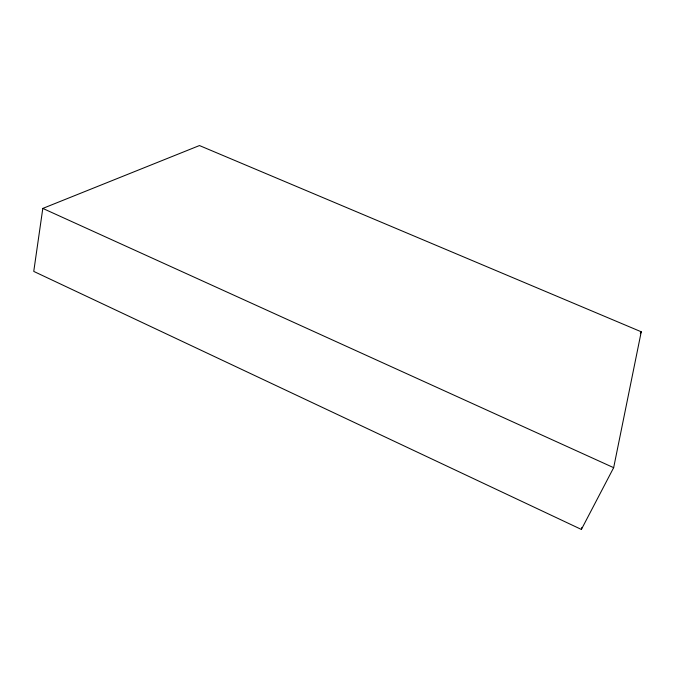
<?xml version="1.0" encoding="UTF-8"?>
<svg xmlns="http://www.w3.org/2000/svg" width="675" height="675" viewBox="0 0 675 675"><rect width="100%" height="100%" fill="white"/><g stroke="black" fill="none" stroke-linecap="round" stroke-linejoin="round"><path stroke-width="1.01" d="M42.803 208.415L33.75 271.409L581.377 529.445L613.659 467.674L641.25 331.788L199.463 145.555L42.803 208.415L613.659 467.674M581.377 529.445L581.867 527.403M640.322 333.652L641.25 331.788"/></g></svg>
